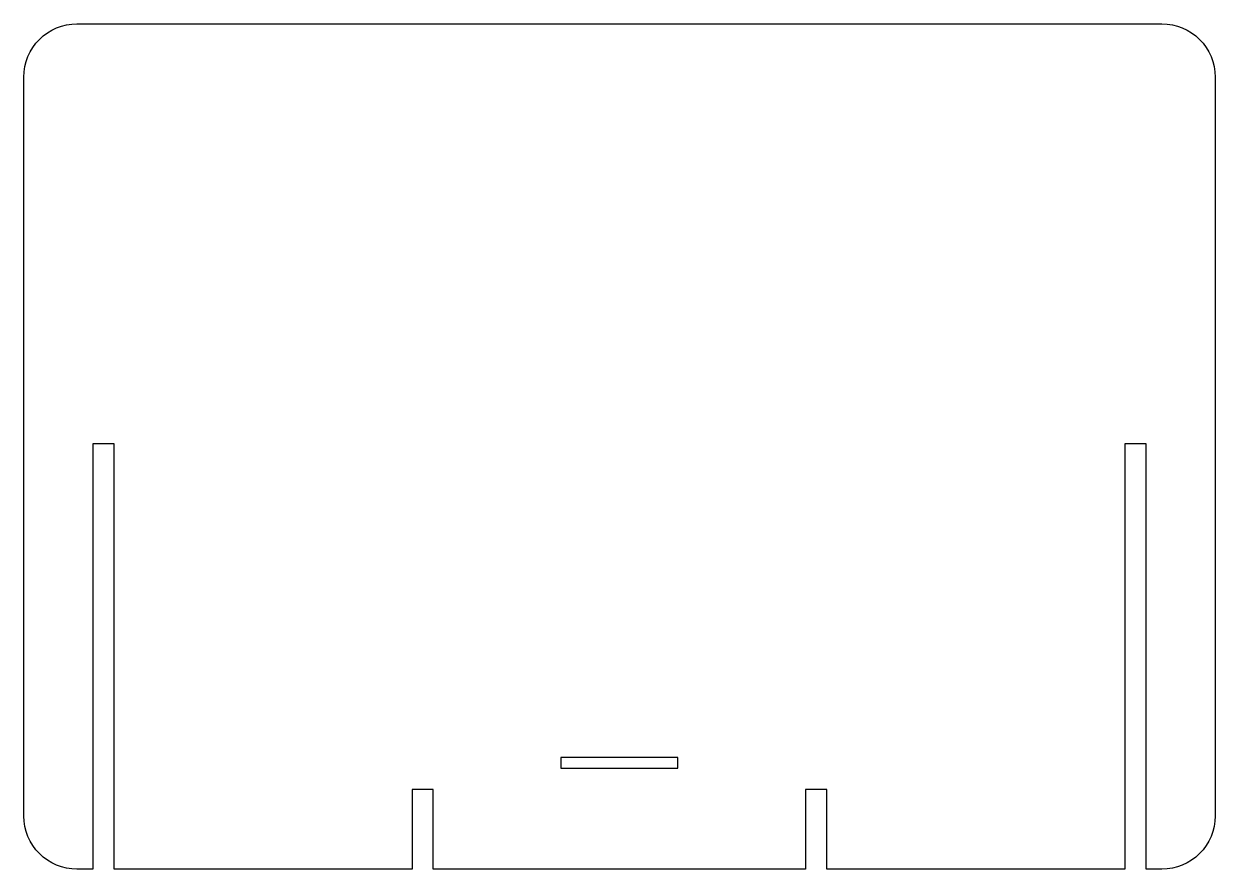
# Model space of a CAD drawing. Header units: millimetres. Extents: x 103 to 327, y -55 to 104.
import ezdxf

# ---------------------------------------------------------------- set-up
doc = ezdxf.new("R2010")
doc.units = ezdxf.units.MM
doc.layers.get('0').update_dxf_attribs({"linetype": 'CONTINUOUS'})

msp = doc.modelspace()

# ---------------------------------------------------------------- linework, layer by layer
msp.add_lwpolyline([(327.1, -45, -0.414214), (317.1, -55), (314.1, -55), (314.1, 25), (310.1, 25), (310.1, -55), (254.1, -55), (254.1, -40), (250.1, -40), (250.1, -55), (180.1, -55), (180.1, -40), (176.1, -40), (176.1, -55), (120.1, -55), (120.1, 25), (116.1, 25), (116.1, -55), (113.1, -55, -0.414214), (103.1, -45), (103.1, 94, -0.414214), (113.1, 104), (317.1, 104, -0.414214), (327.1, 94)], format="xyb", close=True)
msp.add_lwpolyline([(204.1, -36), (226.1, -36), (226.1, -34), (204.1, -34)], close=True)

doc.saveas('drawing.dxf')
